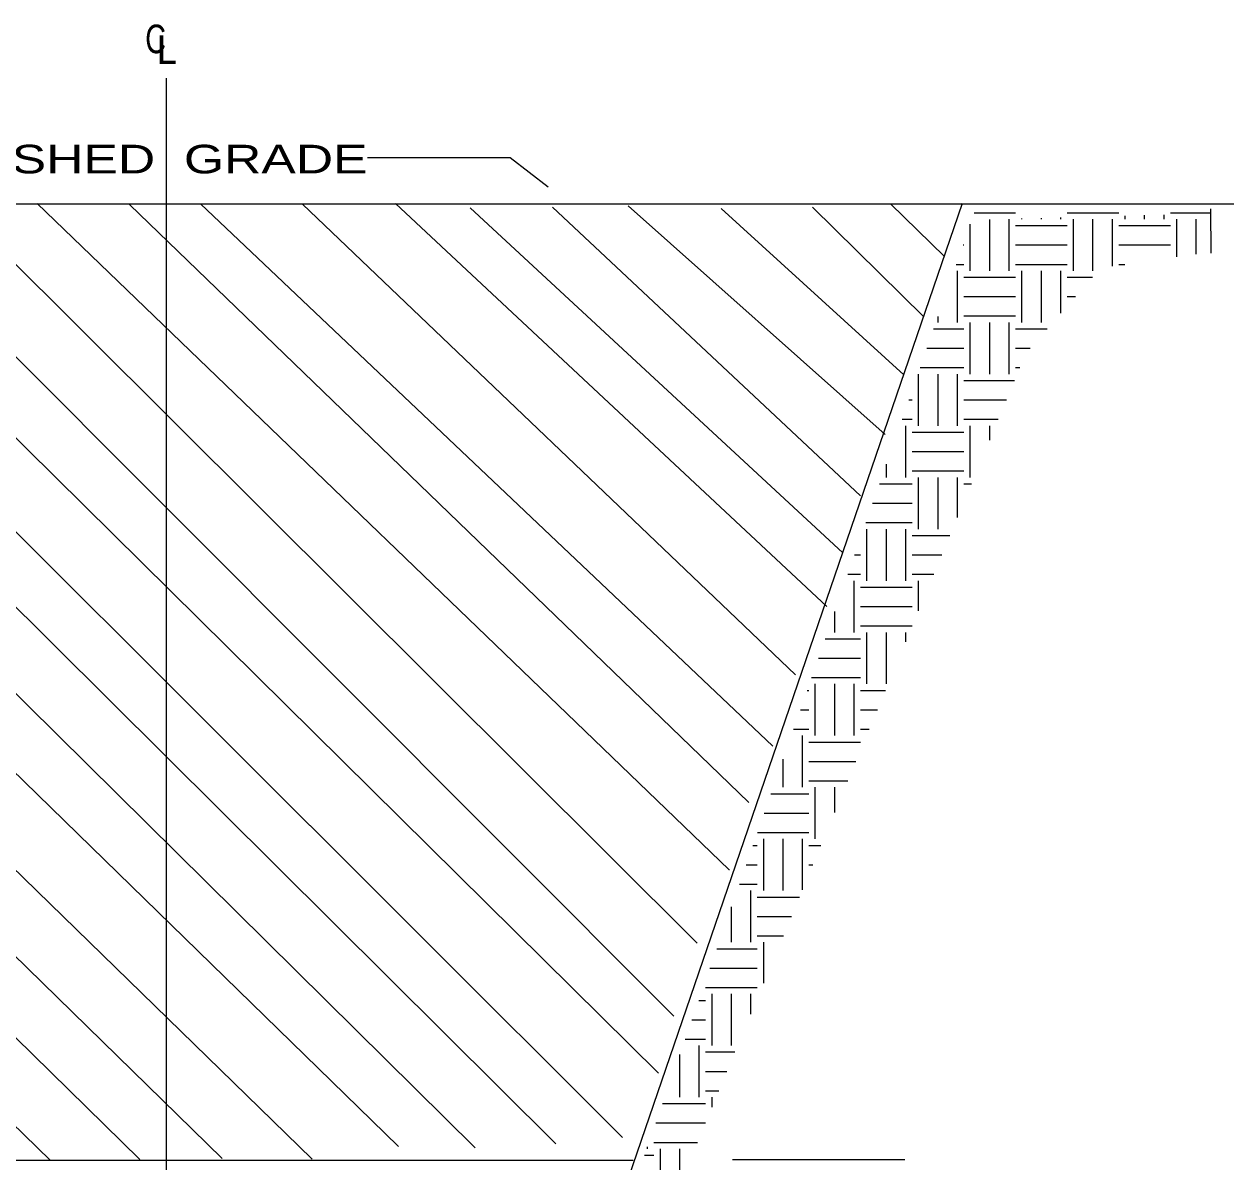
# Model space of a CAD drawing. Extents: x -68886 to 70238, y -57285 to 45882.
# Drawn here: x 20894 to 67150, y 2369 to 45882 of the extents above; entities that cross this region are included whole.
import ezdxf

# ---------------------------------------------------------------- set-up
doc = ezdxf.new("R2010")
doc.units = 0
doc.header["$LTSCALE"] = 440
doc.layers.add('63', color=7, linetype='Continuous', lineweight=25)

msp = doc.modelspace()

# ---------------------------------------------------------------- linework, layer by layer
at = {"layer": '63', "lineweight": 13}
for p, q in [((26324.8, 43812.3), (26324.8, 532.4)), ((57226.5, 38671.9), (58802.4, 38671.9)), ((57814.6, 36449.5), (57814.6, 38412.3)), ((58555.4, 36449.5), (58555.4, 38425)), ((59049.3, 38425), (59049.3, 38446.1)), ((59790.1, 38425), (59790.1, 38466.4)), ((60530.9, 38425), (60530.9, 38486.7)), ((60777.9, 38671.9), (62753.4, 38671.9)), ((61024.8, 36449.5), (61024.8, 38425)), ((61765.6, 36449.5), (61765.6, 38425)), ((62506.4, 36629.1), (62506.4, 38425)), ((63000.3, 38425), (63000.3, 38554.3)), ((63741.1, 38425), (63741.1, 38574.6)), ((64481.9, 38425), (64481.9, 38594.9)), ((64728.9, 38671.9), (66267.2, 38671.9)), ((64975.8, 36977.3), (64975.8, 38425)), ((65716.6, 37081.8), (65716.6, 38425)), ((66278.9, 37129.1), (66266.1, 38823.3)), ((57073.8, 36449.5), (57073.8, 38235.5)), ((58802.4, 38178), (60777.9, 38178)), ((62753.4, 38178), (64728.9, 38178)), ((56794.5, 37437.2), (56826.9, 37437.2)), ((58802.4, 37437.2), (60777.9, 37437.2)), ((62753.4, 37437.2), (64728.9, 37437.2)), ((56535.4, 36696.4), (56826.9, 36696.4)), ((58802.4, 36696.4), (60777.9, 36696.4)), ((62753.4, 36696.4), (62983.7, 36696.4)), ((56579.9, 34474), (56579.9, 36449.5)), ((56826.9, 36202.5), (58802.4, 36202.5)), ((59049.3, 34474), (59049.3, 36449.5)), ((59790.1, 34474), (59790.1, 36449.5)), ((60530.9, 34823.1), (60530.9, 36449.5)), ((60777.9, 36202.5), (61740.9, 36202.5)), ((56826.9, 35461.7), (58802.4, 35461.7)), ((60777.9, 35461.7), (61091.1, 35461.7)), ((55839.1, 34474), (55839.1, 34706.2)), ((56826.9, 34720.9), (58802.4, 34720.9)), ((57073.8, 32498.5), (57073.8, 34474)), ((57814.6, 32498.5), (57814.6, 34474)), ((58555.4, 32498.5), (58555.4, 34474)), ((55671.5, 34227), (56826.9, 34227)), ((58802.4, 34227), (60008.1, 34227)), ((55412.3, 33486.2), (56826.9, 33486.2)), ((58802.4, 33486.2), (59358.3, 33486.2)), ((55098.3, 30523), (55098.3, 32498.5)), ((55153.1, 32745.4), (56826.9, 32745.4)), ((55839.1, 30523), (55839.1, 32498.5)), ((56579.9, 30523), (56579.9, 32498.5)), ((58802.4, 32745.4), (58967.6, 32745.4)), ((56826.9, 32251.5), (58762, 32251.5)), ((54721.2, 31510.7), (54851.4, 31510.7)), ((56826.9, 31510.7), (58453.7, 31510.7)), ((54462, 30769.9), (54851.4, 30769.9)), ((56826.9, 30769.9), (58145.4, 30769.9)), ((54604.4, 28547.5), (54604.4, 30523)), ((54851.4, 30276), (56826.9, 30276)), ((57073.8, 28547.5), (57073.8, 30523)), ((57814.6, 29975), (57814.6, 30523)), ((54851.4, 29535.2), (56826.9, 29535.2)), ((53863.6, 28547.5), (53863.6, 29059.4)), ((54851.4, 28794.4), (56826.9, 28794.4)), ((53598.1, 28300.5), (54851.4, 28300.5)), ((55098.3, 26572), (55098.3, 28547.5)), ((55839.1, 26572), (55839.1, 28547.5)), ((56579.9, 27008.3), (56579.9, 28547.5)), ((56826.9, 28300.5), (57117.7, 28300.5)), ((53338.9, 27559.7), (54851.4, 27559.7)), ((53079.8, 26818.9), (54851.4, 26818.9)), ((53122.8, 24596.5), (53122.8, 26572)), ((53863.6, 24596.5), (53863.6, 26572)), ((54604.4, 24596.5), (54604.4, 26572)), ((54851.4, 26325), (56295.6, 26325)), ((52647.8, 25584.2), (52875.9, 25584.2)), ((54851.4, 25584.2), (55987.3, 25584.2)), ((52388.7, 24843.4), (52875.9, 24843.4)), ((52628.9, 22621), (52628.9, 24596.5)), ((54851.4, 24843.4), (55679, 24843.4)), ((55098.3, 23448.2), (55098.3, 24596.5)), ((52875.9, 24349.5), (54851.4, 24349.5)), ((52875.9, 23608.7), (54851.4, 23608.7)), ((51888.1, 22621), (51888.1, 23412.6)), ((52875.9, 22867.9), (54851.4, 22867.9)), ((51524.8, 22374), (52875.9, 22374)), ((53122.8, 20645.5), (53122.8, 22621)), ((53863.6, 20645.5), (53863.6, 22621)), ((54604.4, 22261.5), (54604.4, 22621)), ((51265.6, 21633.2), (52875.9, 21633.2)), ((51006.4, 20892.4), (52875.9, 20892.4)), ((50833.6, 20398.5), (50900.4, 20398.5)), ((51147.3, 18670), (51147.3, 20645.5)), ((51888.1, 18670), (51888.1, 20645.5)), ((52628.9, 18670), (52628.9, 20645.5)), ((52875.9, 20398.5), (53829.1, 20398.5)), ((50574.5, 19657.7), (50900.4, 19657.7)), ((52875.9, 19657.7), (53520.8, 19657.7)), ((50315.3, 18916.9), (50900.4, 18916.9)), ((50653.4, 16694.5), (50653.4, 18670)), ((52875.9, 18916.9), (53212.5, 18916.9)), ((50900.4, 18423), (52875.9, 18423)), ((49912.6, 16694.5), (49912.6, 17765.8)), ((50900.4, 17682.2), (52698.6, 17682.2)), ((50900.4, 16941.4), (52390.3, 16941.4)), ((51147.3, 14719), (51147.3, 16694.5)), ((51888.1, 15734.6), (51888.1, 16694.5)), ((49451.4, 16447.5), (50900.4, 16447.5)), ((49192.2, 15706.7), (50900.4, 15706.7)), ((48933.1, 14965.9), (50900.4, 14965.9)), ((48760.3, 14472), (48924.9, 14472)), ((49171.8, 12743.5), (49171.8, 14719)), ((49912.6, 12743.5), (49912.6, 14719)), ((50653.4, 12767.9), (50653.4, 14719)), ((50900.4, 14472), (51362.6, 14472)), ((47844.3, 13546.8), (47869.6, 13547)), ((48501.1, 13731.2), (48924.9, 13731.2)), ((50900.4, 13731.2), (51054.3, 13731.2)), ((48241.9, 12990.4), (48924.9, 12990.4)), ((48677.9, 10768), (48677.9, 12743.5)), ((48924.9, 12496.5), (50540.5, 12496.5)), ((47937.1, 10768), (47937.1, 12119)), ((48924.9, 11755.7), (50232.2, 11755.7)), ((48924.9, 11014.9), (49923.9, 11014.9)), ((49171.8, 9207.8), (49171.8, 10768)), ((47378.1, 10521), (48924.9, 10521)), ((47118.9, 9780.2), (48924.9, 9780.2)), ((46949.4, 9039.4), (48924.9, 9039.4)), ((47196.3, 6817), (47196.3, 8792.5)), ((47937.1, 6817), (47937.1, 8792.5)), ((48677.9, 8021.1), (48677.9, 8792.5)), ((46686.9, 8545.5), (46949.4, 8545.5)), ((46427.8, 7804.7), (46949.4, 7804.7)), ((46168.6, 7063.9), (46949.4, 7063.9)), ((46702.4, 4841.5), (46702.4, 6817)), ((46949.4, 6570), (48074, 6570)), ((45961.6, 4841.5), (45961.6, 6472.2)), ((46949.4, 5829.2), (47765.7, 5829.2)), ((46949.4, 5088.4), (47457.4, 5088.4)), ((47196.3, 4461), (47196.3, 4841.5)), ((45304.7, 4594.5), (46949.4, 4594.5)), ((45045.5, 3853.7), (46943.6, 3853.7)), ((44726.9, 2866), (44726.9, 2943)), ((44973.9, 3112.9), (46635.3, 3112.9)), ((45220.8, 890.5), (45220.8, 2866)), ((45961.6, 1494.2), (45961.6, 2866)), ((44613.6, 2619), (44973.9, 2619)), ((47985.2, 2462.3), (54567, 2462.3))]:
    msp.add_line(p, q, dxfattribs=at)
at = {"layer": '63'}
for p, q in [((-16105.6, 39015), (67150.2, 39015)), ((-1738.9, 38979.2), (35203.9, 2956.3)), ((38137.8, 2902.6), (1727.6, 38917.3)), ((41222, 3052.3), (5035.9, 39021)), ((8024, 38990.2), (43774.3, 3299.2)), ((45146.6, 5762.6), (11488.4, 39016.4)), ((14706, 39029), (45737.1, 7941.9)), ((46626.4, 10730.5), (18229.5, 39025.8)), ((21391.5, 39026.4), (47844.3, 13546.8)), ((48608.9, 16106.7), (24917.1, 38991.4)), ((27641.7, 39015.9), (49528.3, 18263.3)), ((50392.7, 21001), (31538.7, 39004)), ((35089, 39017.4), (51586.9, 23614.8)), ((52203.6, 25667.9), (37942, 38862.2)), ((41102.9, 38886.1), (52869.9, 27847.8)), ((41934.9, -4276.1), (56781.1, 39029.8)), ((43985.5, 38933.2), (53818.6, 30184.8)), ((55299.9, 34690.8), (51041.6, 38885.3)), ((54024.7, 39009), (56086.5, 37001)), ((31904.8, 2467.6), (-4984.7, 38435.4)), ((47552, 38833.7), (54537.7, 32472.9)), ((-2997.4, 33262.2), (28468.7, 2489.9)), ((-1302.9, 28568.8), (25321.8, 2455.9)), ((861.5, 22756.7), (21904.9, 2422.8)), ((8806, 2428), (44184.2, 2428))]:
    msp.add_line(p, q, dxfattribs=at)
at = {"layer": '63', "lineweight": 13}
msp.add_lwpolyline([(34027.8, 40777.8), (39472.7, 40777.8), (40924.7, 39655.8)], dxfattribs=at)

# ---------------------------------------------------------------- texts
at = {"layer": '63'}
for s, width, p in [('C', 0.75, (25522.9, 44771.5)), ('L', 0.95, (25965, 44364.5)), ('FINISHED  GRADE', 1.35, (16686.2, 40175.2))]:
    msp.add_text(s, height=1094, dxfattribs=dict(at, width=width)).set_placement(p)

doc.saveas('drawing.dxf')
